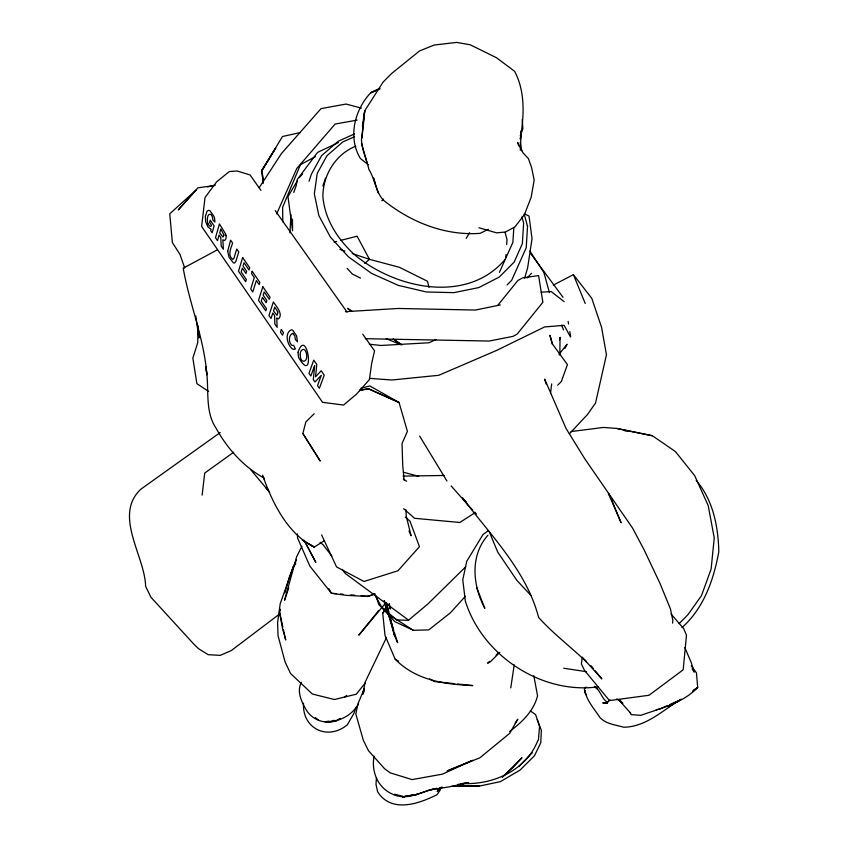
<?xml version="1.0" encoding="UTF-8"?>
<svg xmlns="http://www.w3.org/2000/svg" width="848" height="848" viewBox="0 0 848 848"><rect width="100%" height="100%" fill="white"/><g stroke="black" fill="none" stroke-linecap="round" stroke-linejoin="round"><path stroke-width="1.27" d="M440.366 788.311L440.345 789.891L437.08 794.661C418.636 803.946 391.331 813.402 377.604 791.756L376.003 784.315L376.438 777.711M559.818 355.217L560.051 337.303L559.627 339.857M198.008 325.643L197.732 342.677L192.846 358.1L196.884 383.635L208.629 391.469M520.312 150.276L521.276 130.73L520.301 139.114C523.958 116.6 525.643 92.167 514.641 71.349L496.663 57.823L470.184 44.764L456.595 42.4L434.134 45.05L419.537 50.944L391.49 73.617L383.116 82.065L364.714 110.823L362.456 125.928L363.548 123.564M289.942 232.861L290.97 214.47M524.159 213.982L527.541 226.289L526.226 247.743L511.651 280.317L507.093 284.949M513.867 227.359L512.881 242.327L499.43 272.367M505.821 257.008L505.991 254.527M506.669 244.574L507.009 239.602L505.079 232.373M374.095 756.183C371.148 770.938 377.434 787.103 391.564 793.707C406.457 801.689 422.06 791.385 436.784 788.248M672.634 623.153L672.846 620.397L670.439 608.875L659.967 583.36L644.194 550.002L632.566 528.081L584.791 458.821L566.029 428.431L544.681 379.162L546.112 383.953M362.011 138.023L364.714 110.823L361.46 139.888C361.916 150.001 366.781 159.466 368.848 169.346C374.964 179.023 375.526 191.213 383.105 199.916C410.103 221.953 444.755 235.903 480.095 233.348L488.3 229.289M202.131 495.115L204.718 473.067L233.709 452.207M550.49 393.514L551.688 383.879M582.258 657.423L581.41 663.963L584.516 670.397L609.458 700.575L649.027 695.265L683.181 669.793L686.477 635.163L683.689 628.591L671.033 614.005M355.874 146.153C335.607 154.145 322.728 175.303 322.897 196.863C324.943 219.579 337.727 239.2 354.167 254.368C394.437 288.585 467.11 304.782 505.334 259.149M538.427 739.954L539.519 726.715L538.586 723.227L535.597 714.588L530.265 710.889M510.75 687.919L514.238 664.885M302.853 433.498L320.109 460.856L302.853 433.498L305.863 421.933L314.184 413.729M284.886 592.932L289.56 576.513L296.44 559.903M289.836 577.976L293.291 566.665L295.358 563.337M524.668 278.176L527.647 267.788L532.035 238.595L529.025 216.049L524.732 214.035M355.895 707.38L354.019 713.179L347.341 724.817C327.243 741.205 302.047 728.284 303.499 703.246M309.064 181.218L311.343 174.243L321.572 155.661L338.331 141.181L354.549 133.92M322.897 185.956L325.484 178.207M288.776 587.749L284.578 600.246L296.63 556.797L301.952 546.218M301.4 682.311C296.8 690.908 300.881 700.257 305.195 708.069C311.152 719.846 324.763 724.892 337.069 720.493L325.208 722.04C338.606 722.199 351.878 715.691 358.545 703.872M293.726 192.464L296.238 185.532L297.33 179.437L316.813 153.361L318.106 152.121L338.447 142.559M520.269 135.722L522.887 128.758L522.22 119.515M364.375 688.491L357.888 703.946L355.831 714.005L363.304 740.198L368.456 750.671L384.515 768.659L390.165 772.825L412.075 779.588L442.476 774.139L472.601 760.327L447.161 770.938L479.915 757.783L509.648 733.361L517.799 719.21L515.171 723.153M276.628 213.929L296.758 168.529L335.14 124.041L357.082 120.119M364.343 690.855L362.753 694.311L365.234 681.962L386.285 637.961M537.812 740.537C526.481 770.026 493.462 784.941 463.199 783.52M564.842 348.56L567.089 344.214L558.959 354.464M457.358 683.965L472.771 685.587C444.394 684.283 416.167 680.488 395.179 659.225L385.013 635.396L382.734 613.263L385.819 607.613L384.197 600.628M466.199 238.383L469.569 232.691M297.33 180.889L287.97 196.566L292.549 230.773L292.475 219.176M299.333 177.529L302.63 173.872M487.929 535.236C469.728 555.599 472.707 585.671 484.833 608.323L476.682 587.696M259.202 187.705L281.43 153.583L321.042 108.618L346.058 104.05L361.375 108.099M438.458 789.668L437.176 791.587L441.575 787.453M365.318 682.831L356.351 694.183L334.409 699.526L312.35 694.024L290.567 673.503L285.129 662.044L278.038 635.703L277.603 622.58L280.2 603.755L293.291 566.665L295.825 563.697M382.734 613.263L384.388 611.196M378.6 610.624L358.81 635.152L384.409 604.507M497.808 305.28L517.927 280.455L522.474 277.943L538.586 275.611L542.89 302.259L517.142 334.112L512.998 336.37L489.179 341.044L365.361 338.702M586.021 687.06L584.336 688.989L585.735 694.618L584.876 690.23C586.456 700.586 594.48 709.013 600.045 717.662C606.299 724.128 615.574 724.86 623.768 727.234C646.303 726.906 663.009 710.009 681.241 699.176M465.435 596.239L450.33 612.871L428.738 629.894L413.283 630.287L394.765 621.605L378.791 604.529L375.982 595.858M527.233 277.932L531.452 273.3M569.39 433.805L587.452 414.566L595.529 403.033L606.447 354.782L601.592 327.381L591.798 298.379L573.396 274.646L553.278 285.151M518.711 766.581L532.268 752.759M679.11 623.63L687.929 614.705L701.476 595.656L711.122 569.029L714.249 537.929L708.218 505.641L694.713 475.707L675.4 451.549L652.409 435.755L616.719 428.431L603.426 427.445L571.128 431.558M557.677 385.183L561.344 381.536L567.439 364.598L552.578 344.203L549.928 335.31L552.26 344.129M499.864 652.303L490.494 661.641L487.632 663.231L489.508 661.429M344.829 697.141L346.599 695.381M465.679 566.835L427.901 603.967L408.429 620.291L396.588 619.962L381.526 606.765L373.979 593.505M681.983 627.573C703.692 608.302 713.762 579.703 718.797 551.794C718.32 526.862 713.03 499.716 696.208 480.498M496.069 655.112L498.889 652.409M381.812 200.69L383.55 199.079M364.725 263.421L369.463 259.329L399.419 267.311L427.498 281.271L429.014 287.398M606.617 702.833L610.094 699.982M509.616 731.548C521.817 722.284 533.678 711.26 537.547 695.816L533.837 675.771M279.798 613.857L231.26 650.596L220.173 655.387L208.152 654.667L198.474 648.635L194.393 644.734L150.912 597.236L145.623 586.265C144.881 555.875 113.123 515.457 140.747 489.264L220.204 432.554M488.066 530.901L483 534.558L466.782 561.217L462.775 579.756L465.298 600.967C482.205 655.398 541.437 694.629 598.2 686.848M692.562 691.131L697.713 687.484L696.452 672.856L691.205 665.828M676.333 701.699L668.86 706.67L680.223 699.897L669.517 704.699M693.431 690.325L697.713 687.484C682.481 703.405 660.73 708.186 640.855 715.33L631.166 714.631L630.032 712.426M475.251 512.51L459.849 522.485L414.566 518.298L403.627 508.652M324.243 540.801L314.237 547.066C287.599 534.007 272.007 502.228 262.594 475.113M337.239 720.037L340.398 718.309M217.289 249.884L183.21 268.191C189.454 303.976 204.071 338.161 206.87 374.784L205.778 366.919C209.88 387.197 203.997 410.273 216.155 428.335C227.391 448.666 243.609 466.813 264.099 478.081M441.416 787.188L437.229 789.435L442.561 787.241M315.371 156.647L300.457 164.639L282.649 207.23L282.776 221.805M379.416 88.658L370.64 92.845C354.517 109.954 347.648 137.588 360.421 158.534L368.223 164.724M436.201 339.497L429.035 342.762L380.805 345.475L369.325 344.203M667.143 705.769L659.998 708.97L656.172 709.702M354.475 136.74L342.91 141.87L326.946 155.703L317.226 173.437L314.332 193.832L318.869 215.593L330.423 237.154L348.496 256.891L371.625 273.416L398.284 285.363L426.385 291.988L453.881 292.645L478.813 287.578L499.302 277.042L514.185 262.053L522.357 243.63L523.629 223.162L521.933 216.94M379.862 88.849L370.64 92.845L379.798 88.468M374.795 593.823L367.597 596.473L346.228 595.328L331.42 593.271L309.796 566.019L297.521 537.844L297.457 533.933M429.607 789.87L417.142 794.29L404.03 796.601M374.996 594.024L367.597 596.473L368.869 596.345L361.121 595.709M360.909 388.352L369.792 385.904L399.069 402.524L407.4 431.378L402.047 443.515L402.694 464.874L404.083 480.244M334.133 242.104L336.688 241.447M340.514 240.461L357.103 236.179L369.463 259.329L352.249 253.52M433.328 789.075L429.819 789.976L449.938 786.743L468.626 782.566L461.217 783.69M207.686 186.952L215.212 185.076M300.256 132.553L282.437 136.539L262.106 170.3L262.975 183.38M359.552 390.599L368.414 388.766L399.069 402.524L368.414 388.766L359.541 390.144M500.309 304.962L475.378 310.05L398.178 308.471L345.454 311.672M326.257 721.563L328.706 721.224M332.363 720.715L334.801 720.376M214.586 185.521L197.913 187.832L178.25 209.922L196.397 189.772L169.77 213.76L172.345 242.486L180.041 254.527L184.694 268.042M625.114 431.07L627.721 430.731L652.409 435.755M457.613 784.442L463.962 783.806M541.141 292.2L551.2 291.553L564.143 301.676M607.751 702.674L602.737 702.844L607.338 703.151M403.054 476.099L444.098 475.484M451.306 786.382L479.268 785.661L456.415 786.329L478.219 786.319L500.426 781.644L520.089 770.069L534.463 755.748L540.78 742.795L541.342 730.255L537.187 719.602M369.505 378.367L391.85 380.01L438.808 375.282L496.663 350.404L544.596 326.946L564.164 325.346L570.375 336.815M292.496 333.444C288.617 335.214 288.49 342.041 291.458 345.03A3.297 1.569 71.5 0 0 291.977 345.422L293.631 345.348L295.369 348.804A9.964 4.664 70.7 0 1 294.553 349.312L293.355 349.334A7.388 3.466 71.1 0 1 292.051 348.602C286.974 344.436 284.493 332.575 291.479 329.745A7.208 3.381 70.9 0 1 292.846 330.423L296.609 335.882L297.457 341.723L295.337 339.518L294.956 336.582A3.699 1.643 70.6 0 0 294.426 335.469L293.079 333.699M336.582 593.695L331.42 593.271L328.918 588.735M340.461 594.013L343.037 594.225M350.786 594.861L354.665 595.179M454.793 683.689L434.25 681.527L429.65 678.898M563.719 668.245L586.403 671.68M616.719 428.431L627.721 430.731M394.553 794.226L402.853 796.304M403.627 472.315L418.689 476.29M478.94 227.762L496.599 232.861L505.461 232.013L514.895 226.925L524.382 214.682L531.145 197.372L534.176 180.073L531.632 167.724L528.452 158.671L523.131 152.979L517.651 142.517L518.785 145.845M339.953 249.386L344.871 251.04M386.147 338.596L400.659 344.691M360.495 278.08L352.397 274.084L347.139 268.339M395.179 659.225L398.624 661.196M388.193 614.238L413.283 630.287M393.133 339.115L401.963 344.966M393.271 339.115L400.892 344.235M403.372 479.035L406.637 481.229M268.244 489.497L266.134 488.056L268.922 491.384M277.423 318.477L276.745 317.915L277.148 327.36L274.847 324.031L274.604 315.604L272.812 313.007L271.01 318.477L268.943 315.477L273.374 301.973C275.823 305.831 283.603 313.919 278.61 318.816A5.046 2.343 71.1 0 1 277.423 318.445M616.814 698.9L622.867 703.321L619.4 699.695M315.339 717.631L318.35 719.91M408.46 620.047L345.465 573.619L342.263 569.496M594.893 686.679C600.585 690.558 601.518 698.614 607.475 702.388M320.099 542.317L323.088 544.776L331.875 556.108M405.344 517.206L409.944 521.138L419.463 546.674L397.998 570.736L364.004 581.495L336.55 566.899L321.593 534.897M594.766 686.647L597.193 688.83L594.649 686.276M472.76 510.379L451.178 485.946M474.615 512.213L476.47 514.047M530.933 595.413L516.951 580.467L497.744 552.133L489.126 531.42M466.686 502.398L462.298 497.691C490.759 535.544 526.269 570.333 538.65 617.503C553.373 633.753 570.693 646.876 586.498 661.906L582.311 657.189M618.51 699.6L630.636 713.179M584.442 659.712L601.857 678.888L595.19 670.789M446.938 480.986L419.643 436.084M250.891 469.93L269.622 492.211M591.035 665.733L593.526 668.765M530.541 253.372L562.987 297.245M362.732 334.197L374.551 350.828L371.7 363.198L369.399 379.607L356.372 394.278L343.557 405.058L322.558 402.334L201.633 226.48L205.004 197.584L216.579 181.885L229.342 171.55L237.143 170.989L250.075 174.964L260.94 190.376M347.097 312.149L275.24 210.622M692.074 668.881L694.236 672.135L691.3 662.765L684.834 647.554M529.862 251.103L543.875 272.452L549.43 292.613M208.195 224.084L209.096 225.451A4.526 1.972 71.7 0 0 209.742 226.077L209.954 226.193A3.986 1.77 72.3 0 0 210.516 226.331L211.152 226.056A4.865 2.184 72.3 0 0 211.565 225.282L209.604 222.409L210.219 220.183L214.099 225.844L212.138 232.818L210.707 230.72L211.099 229.31L207.972 226.978L205.682 221.805L205.322 216.547L207.039 211.247L208.597 210.293L209.954 210.696L213.823 216.166A7.017 3.233 72.7 0 1 214.586 218.392L214.915 222.081L212.89 220.045L212.477 217.332A3.615 1.632 72.7 0 0 212.053 216.187L211.173 214.798A3.699 1.622 72 0 0 210.664 214.268C207.071 213.166 206.976 220.342 207.696 222.801A3.519 1.601 72.8 0 0 208.163 224.137M304.135 540.261L315.848 562.436L304.368 540.717M263.05 476.905L264.226 479.184M408.99 530.943L411.089 535.766L406.266 516.167L405.948 509.743M573.396 274.646L585.247 303.499M561.599 325.123L563.496 329.893M277.656 311.672L274.763 307.093L273.501 310.919L276.713 315.011A2.226 1.028 70.9 0 0 277.169 315.127L277.89 312.499A2.491 1.187 71.2 0 0 277.635 311.682M225.61 233.995L219.441 223.925L215.509 237.747L217.491 240.652L219.091 235.044L220.809 237.557L221.169 246.015L223.384 249.238L222.854 239.761C225.388 242.38 226.66 237.567 225.981 235.649M375.261 183.486L373.533 178.027L378.166 192.92M384.812 602.006L393.737 630.361M394.511 632.82L397.617 642.689L394.638 635.777L384.377 600.797M361.502 143.206L367.163 163.251M527.361 225.663L527.541 226.289M520.248 142.422L521.679 150.806M386.508 602.727L388.691 611.62M389.635 615.436L394.638 635.777L386.285 602.652M389.094 603.914L390.303 609.034L389.274 603.871M282.882 627.213L279.49 611.885L280.2 609.352L279.49 611.885L282.628 629.046L285.712 639.996L283.455 629.767M568.118 321.403L568.552 323.947M569.824 331.589L570.672 336.677M195.793 316.039L198.898 337.96L198.697 331.621M263.081 182.829L261.926 169.971L275.717 148.029L262.106 170.3L263.134 182.097M225.579 234.006A5.141 2.237 72.8 0 1 225.939 235.638M292.496 333.434A3.636 1.738 72.1 0 1 293.079 333.677M227.699 251.209L229.055 257.379L233.359 262.806A6.243 2.83 72.1 0 0 234.737 262.848L235.871 261.417L238.765 251.941L236.73 249.005L233.921 258.333L232.935 259.329A2.862 1.283 71.3 0 1 232.447 259.128C227.317 255.11 231.101 247.733 232.649 243.09L230.624 240.164L227.699 251.209M223.925 235.013L223.119 236.942A2.205 0.996 72.8 0 1 222.78 236.825L219.706 232.903L220.819 228.992L223.925 235.013M298.072 352.174L298.273 355.725A7.303 3.445 70.6 0 0 298.941 358.195C315.626 385.702 307.093 325.738 298.072 352.174M300.266 354.612C299.863 364.015 308.492 363.177 306.435 353.531A3.774 1.855 70.5 0 0 305.98 352.047C304.273 346.673 299.747 350.394 300.266 354.612M314.619 365.7L313.325 379.628L314.958 381.971L321.318 375.304L317.502 385.628L319.367 388.31L324.243 375.176L321.169 370.777L315.562 376.809L316.77 364.47L313.749 360.135L308.958 373.343L310.824 376.014L314.619 365.7M242.645 257.559L238.5 271.254L245.676 281.695L246.344 279.511L241.182 272.017L242.348 268.191L245.984 273.48L246.662 271.286L243.016 265.996L244.012 262.721L249.047 270.014L249.725 267.798L242.645 257.559M252.163 271.307L251.485 273.512L254.294 277.582L250.722 289.02L252.757 291.977L256.35 280.55L259.17 284.631L259.87 282.437L252.163 271.307M262.838 286.762L258.513 300.33L265.795 310.898L266.495 308.746L261.258 301.146L262.467 297.362L266.166 302.715L266.866 300.542L263.166 295.189L264.205 291.945L269.314 299.323L270.024 297.139L262.838 286.762M281.366 329.565L280.476 332.193L282.564 335.214L283.455 332.586L281.366 329.565M521.838 757.932L512.627 767.896L502.313 777.203L521.838 757.932M416.728 794.459L402.45 796.961L416.728 794.459M314.237 547.066L302.429 540.155L314.237 547.066M351.888 311.311L347.532 308.375L351.867 311.311M610.814 497.808L608.419 493.472L621.096 522.75L610.814 497.808"/></g></svg>
